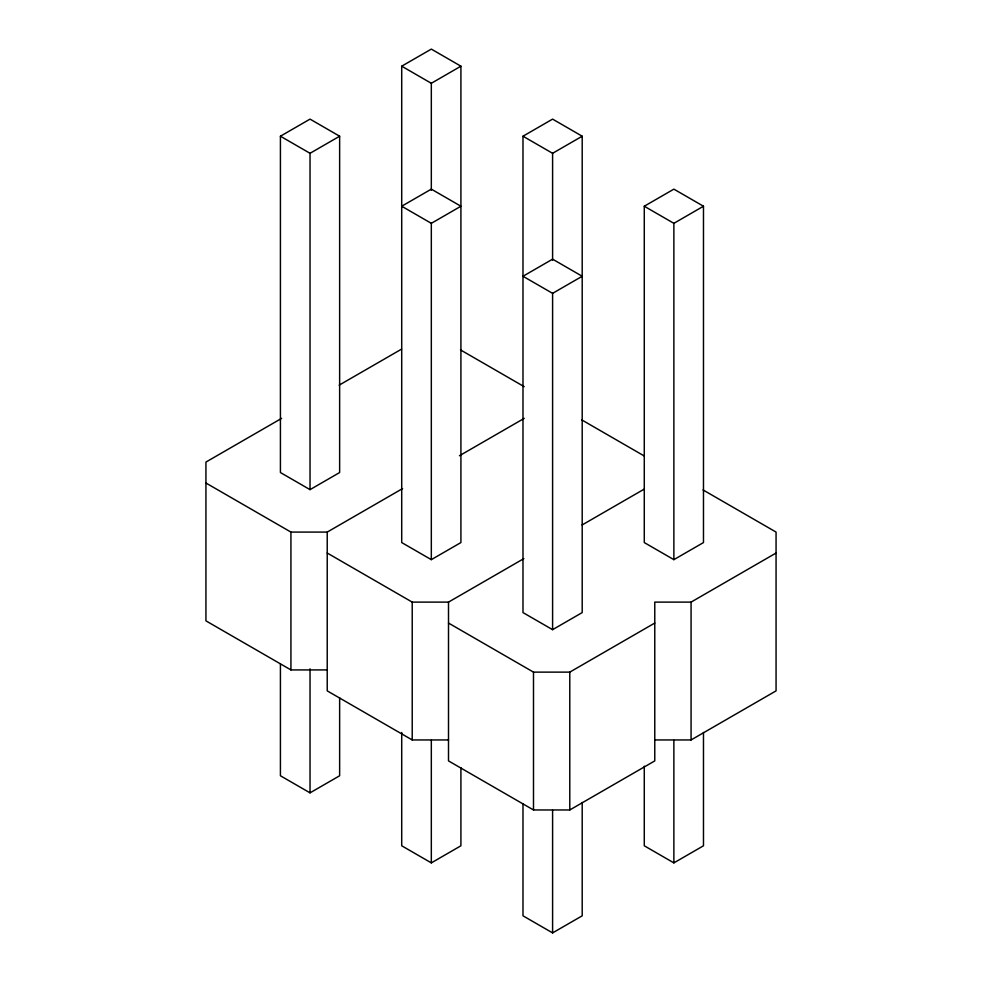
<?xml version="1.0" encoding="UTF-8"?>
<svg xmlns="http://www.w3.org/2000/svg" width="982" height="982" viewBox="0 0 982 982"><rect width="100%" height="100%" fill="white"/><g stroke="black" fill="none" stroke-linecap="round" stroke-linejoin="round"><path stroke-width="1.47" d="M280.422 136.216L310.03 119.117L339.637 136.216L339.637 472.538L310.03 489.637L280.422 472.538L280.422 136.216L310.03 153.302L339.637 136.216M401.712 66.187L431.319 49.1L460.914 66.187L460.914 542.567L431.319 559.654L401.712 542.567L401.712 66.187L431.319 83.286L460.914 66.187M522.989 136.216L552.596 119.117L582.203 136.216L582.203 612.584L552.596 629.671L522.989 612.584L522.989 136.216L552.596 153.302L582.203 136.216M431.319 223.331L460.914 206.232L431.319 189.145L401.712 206.232L431.319 223.331L431.319 559.654M644.278 206.232L673.873 189.145L703.48 206.232L703.48 542.567L673.873 559.654L644.278 542.567L644.278 206.232L673.873 223.331L703.48 206.232M281.638 418.357L205.938 462.068L205.938 620.857L290.93 669.92L327.227 669.92M339.171 385.14L401.589 349.113M552.596 293.348L582.203 276.261L552.596 259.162L522.989 276.261L552.596 293.348L552.596 629.671M205.938 483.021L290.93 532.084L327.227 532.084L402.595 488.57M459.453 455.746L524.241 418.344M327.227 553.038L412.219 602.113L448.504 602.113L523.872 558.598M582.056 525.002L644.204 489.122M280.422 663.979L280.422 775.768L310.03 792.855L339.637 775.768L339.637 697.662M448.504 623.054L533.496 672.13L569.781 672.13L654.773 623.054M448.504 602.113L448.504 760.903L533.496 809.966L569.781 809.966L654.773 760.903L654.773 602.113L691.07 602.113L776.062 553.038M401.712 732.462L401.712 845.784L431.319 862.883L460.914 845.784L460.914 767.691M654.773 739.949L691.07 739.949L776.062 690.874L776.062 532.084L703.014 489.92M522.989 804.025L522.989 915.813L552.596 932.9L582.203 915.813L582.203 802.49M644.278 766.156L644.278 845.784L673.873 862.883L703.48 845.784L703.48 732.462M327.227 532.084L327.227 690.874L412.219 739.949L448.504 739.949M460.46 349.874L524.204 386.675M581.737 419.891L644.155 455.93M691.07 602.113L691.07 739.949M673.873 223.331L673.873 559.654M673.873 740.367L673.873 862.883M569.781 672.13L569.781 809.966M552.596 153.302L552.596 260.316M552.596 810.396L552.596 932.9M533.496 672.13L533.496 809.966M431.319 83.286L431.319 190.299M431.319 740.367L431.319 862.883M412.219 602.113L412.219 739.949M310.03 153.302L310.03 489.637M310.03 668.816L310.03 792.855M290.93 532.084L290.93 669.92"/></g></svg>
